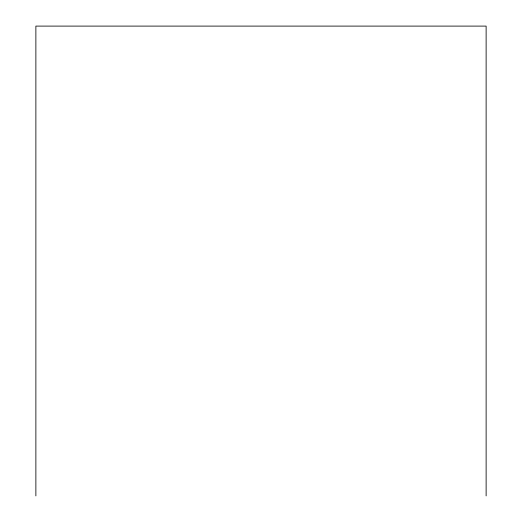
<?xml version="1.0" encoding="UTF-8"?>
<svg xmlns="http://www.w3.org/2000/svg" width="522" height="522" viewBox="0 0 522 522"><rect width="100%" height="100%" fill="white"/><g stroke="black" fill="none" stroke-linecap="round" stroke-linejoin="round"><path stroke-width="0.78" d="M486.126 495.9L486.126 26.1L35.874 26.1L35.874 495.9"/></g></svg>
